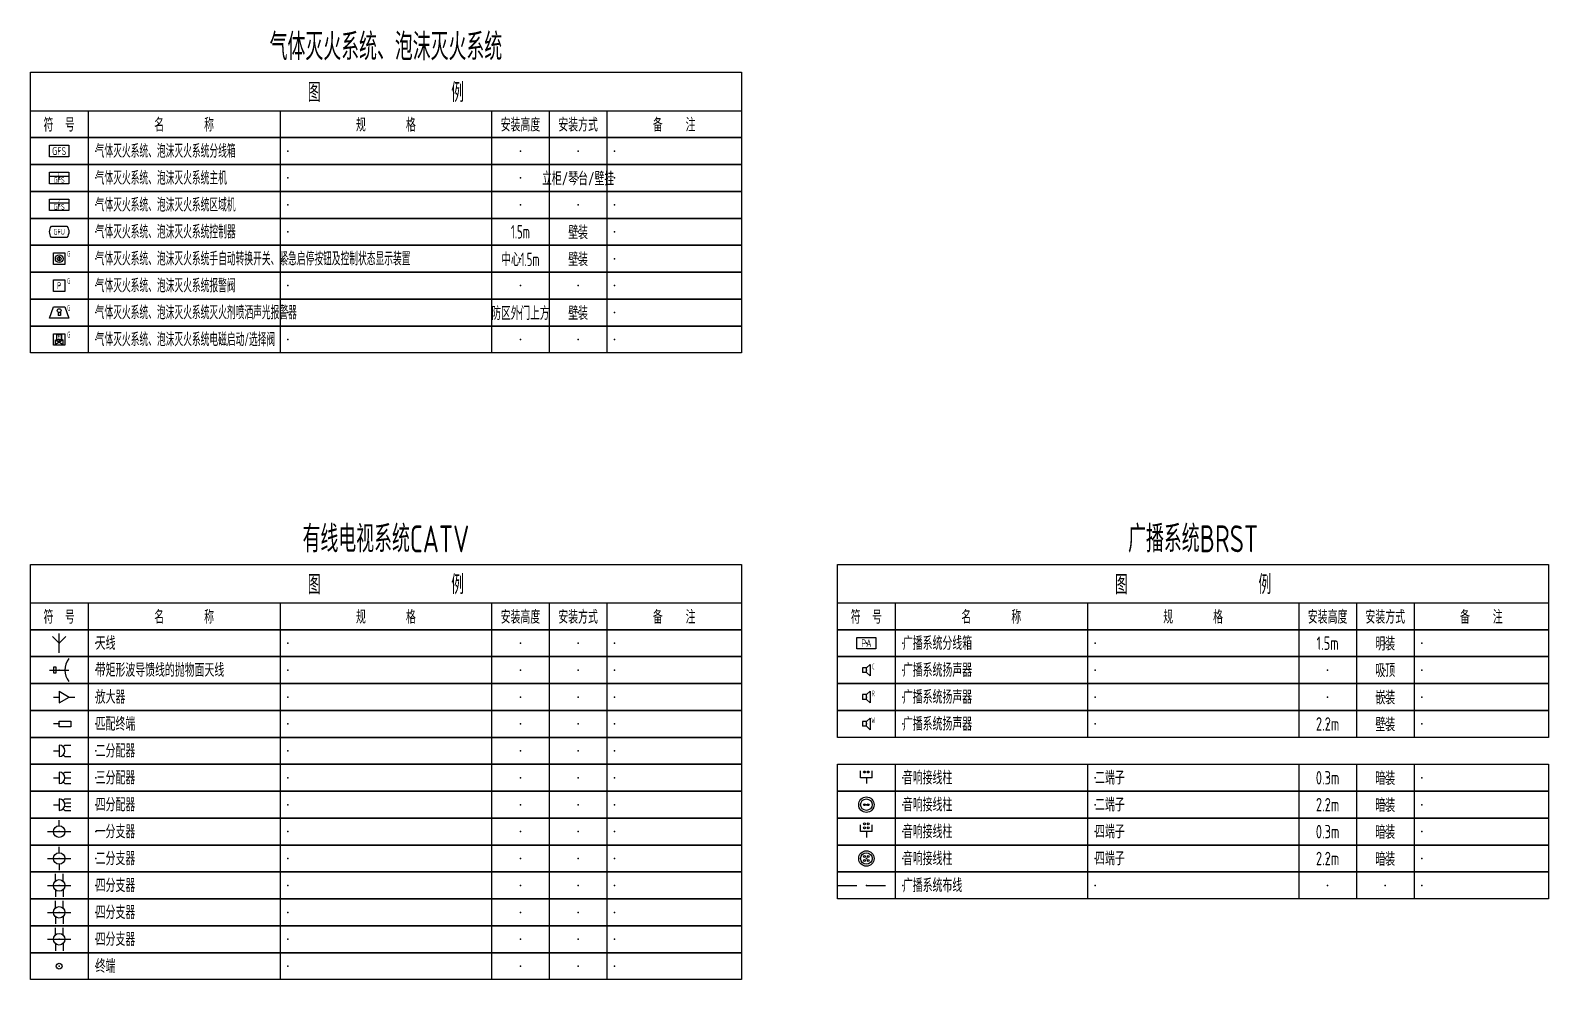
# Model space of a CAD drawing. Header units: millimetres. Extents: x -1582620 to 4754388, y -184455 to 3397362.
# Drawn here: x -608707 to -569207, y 41962 to 66651 of the extents above; entities that cross this region are included whole.
import ezdxf
from ezdxf.enums import TextEntityAlignment as Align

# ---------------------------------------------------------------- set-up
doc = ezdxf.new("R2010")
doc.units = ezdxf.units.MM
doc.header["$LTSCALE"] = 1000
doc.header["$MEASUREMENT"] = 0
doc.linetypes.add('BORDER', pattern=[1.75, 0.5, -0.25, 0.5, -0.25, 0, -0.25])
for name, color, linetype in [('E-BRST-DEVC', 3, 'Continuous'), ('E-BRST-WIRE', 4, 'BORDER'), ('E-CATV-EQPM', 3, 'Continuous'), ('E-FAS-DEVC', 3, 'Continuous'), ('E-IAS-EQPM', 3, 'Continuous'), ('E-UNIV-DIAG', 2, 'Continuous'), ('E-UNIV-EL', 140, 'Continuous'), ('E-UNIV-NOTE', 6, 'Continuous'), ('E-VSCS-DEVC', 3, 'Continuous')]:
    doc.layers.add(name, color=color, linetype=linetype)
doc.styles.add('TH-STYLE3', font='tssdeng.shx', dxfattribs={"width": 0.65, "bigfont": 'tssdchn.shx'})

# ---------------------------------------------------------------- blocks, each defined once
blk = doc.blocks.new('E-BKTS2')
for p, q in [((0, 0), (185, 0)), ((0, -7), (0, 0)), ((185, 0), (185, -7)), ((185, -7), (0, -7))]:
    blk.add_line(p, q)
at = {"linetype": 'Continuous'}
for p, q in [((15, 0), (15, -7)), ((65, 0), (65, -7)), ((120, 0), (120, -7)), ((135, 0), (135, -7)), ((150, 0), (150, -7))]:
    blk.add_line(p, q, dxfattribs=at)
for p in [(7.5, -3.5), (17, -3.5), (67, -3.5), (127.5, -3.5), (142.5, -3.5), (152, -3.5)]:
    blk.add_point(p, dxfattribs=at)
blk = doc.blocks.new('E-BKTS1')
blk.add_line((0, -10), (185, -10))
at = {"linetype": 'Continuous'}
for p, q in [((15, -10), (15, -17)), ((65, -10), (65, -17)), ((120, -10), (120, -17)), ((135, -10), (135, -17)), ((150, -10), (150, -17))]:
    blk.add_line(p, q, dxfattribs=at)
blk.add_lwpolyline([(0, 0), (185, 0), (185, -17), (0, -17)], close=True)
at = {"layer": 'E-UNIV-NOTE', "style": 'TH-STYLE3', "width": 0.7}
for s, height, p in [('图                例', 5, (92.5, -5)), ('安装高度', 3.5, (127.5, -13.5)), ('安装方式', 3.5, (142.5, -13.5))]:
    blk.add_text(s, height=height, dxfattribs=at).set_placement(p, align=Align.MIDDLE)
at = {"layer": 'E-UNIV-NOTE', "linetype": 'Continuous', "style": 'TH-STYLE3', "width": 0.7}
for s, p in [('符  号', (7.5, -13.5)), ('名       称', (40, -13.5)), ('规       格', (92.5, -13.5)), ('备    注', (167.5, -13.5))]:
    blk.add_text(s, height=3.5, dxfattribs=at).set_placement(p, align=Align.MIDDLE)
blk = doc.blocks.new('E-BBT30')
for p, q in [((-1.5, 1.5), (-1.5, 3.3)), ((1.5, 1.5), (-1.5, 1.5)), ((0, 1.5), (0, 0)), ((1.5, 1.5), (1.5, 3.3))]:
    blk.add_line(p, q)
for centre in [(-0.5, 3), (0.5, 3)]:
    blk.add_circle(centre, 0.25)
blk = doc.blocks.new('E-BBT31-1')
for centre, radius in [((0, 0), 2), ((-0.5, 0), 0.25), ((0.5, 0), 0.25)]:
    blk.add_circle(centre, radius)
at = {"layer": 'E-UNIV-EL'}
blk.add_circle((0, 0), 1.5, dxfattribs=at)
blk = doc.blocks.new('E-BBT40')
for p, q in [((-1.5, 1.5), (-1.5, 3.3)), ((1.5, 1.5), (-1.5, 1.5)), ((0, 1.5), (0, 0)), ((1.5, 1.5), (1.5, 3.3))]:
    blk.add_line(p, q)
for centre in [(-0.5, 3.5), (-0.5, 2.5), (0.5, 3.5), (0.5, 2.5)]:
    blk.add_circle(centre, 0.25)
blk = doc.blocks.new('E-BBT41-1')
for centre, radius in [((0, 0), 2), ((-0.5, 0.5), 0.25), ((0.5, 0.5), 0.25), ((-0.5, -0.5), 0.25), ((0.5, -0.5), 0.25)]:
    blk.add_circle(centre, radius)
at = {"layer": 'E-UNIV-EL'}
blk.add_circle((0, 0), 1.5, dxfattribs=at)
blk = doc.blocks.new('E-BBT10-1')
for p, q in [((0, 0.62), (-1, 0.62)), ((-1, 0.62), (-1, -0.62)), ((0, 0.62), (1, 1.5)), ((0, -0.62), (0, 0.62)), ((1, 1.5), (1, -1.5)), ((0, -0.62), (-1, -0.62)), ((0, -0.62), (1, -1.5))]:
    blk.add_line(p, q)
at = {"layer": 'E-UNIV-EL', "style": 'TH-STYLE3', "width": 0.5}
blk.add_attdef('F', text='', height=1.5, dxfattribs=at).set_placement((1.5, 1), align=Align.MIDDLE)
blk = doc.blocks.new('E-BBT10-2')
for p, q in [((0, 0.62), (-1, 0.62)), ((-1, 0.62), (-1, -0.63)), ((0, 0.62), (1, 1.5)), ((0, -0.63), (0, 0.62)), ((1, 1.5), (1, -1.5)), ((0, -0.63), (-1, -0.63)), ((0, -0.63), (1, -1.5))]:
    blk.add_line(p, q)
at = {"layer": 'E-UNIV-EL', "style": 'TH-STYLE3', "width": 0.5}
blk.add_attdef('F', text='', height=1.5, dxfattribs=at).set_placement((1.5, 1), align=Align.MIDDLE)
blk = doc.blocks.new('E-BBT10-3')
for p, q in [((0, 0.62), (-1, 0.62)), ((-1, 0.62), (-1, -0.62)), ((0, 0.62), (1, 1.5)), ((0, -0.62), (0, 0.62)), ((1, 1.5), (1, -1.5)), ((0, -0.62), (-1, -0.62)), ((0, -0.62), (1, -1.5))]:
    blk.add_line(p, q)
at = {"layer": 'E-UNIV-EL', "style": 'TH-STYLE3', "width": 0.5}
blk.add_attdef('F', text='', height=1.5, dxfattribs=at).set_placement((1.5, 1), align=Align.MIDDLE)
blk = doc.blocks.new('E-BBT01')
blk.add_lwpolyline([(-2.5, -1.5), (-2.5, 1.5), (2.5, 1.5), (2.5, -1.5)], close=True)
at = {"layer": 'E-UNIV-EL', "style": 'TH-STYLE3', "width": 0.7}
blk.add_attdef('BOX', text='', height=2, dxfattribs=at).set_placement((0, 0), align=Align.MIDDLE)
blk = doc.blocks.new('E-BCATV011')
for p, q in [((0, 0), (-1.77, 1.77)), ((0, -2.5), (0, 2.5)), ((0, 0), (1.77, 1.77))]:
    blk.add_line(p, q)
blk = doc.blocks.new('E-BCATV012')
blk.add_line((-2.5, 0), (2.5, 0))
blk.add_lwpolyline([(-1.5, -0.75), (-0.75, -0.75), (-0.75, 0.75), (-1.5, 0.75)], close=True)
blk.add_arc((6.5, 0), 5, 143.1301, 216.8699)
blk = doc.blocks.new('E-BCATV021')
for p, q in [((-1.5, 0), (0, 0)), ((0, 1.5), (0, -1.5)), ((0, 1.5), (2.6, 0)), ((0, -1.5), (2.6, 0)), ((2.6, 0), (4.1, 0))]:
    blk.add_line(p, q)
blk = doc.blocks.new('E-BCATV029')
blk.add_line((0, 0), (-1.5, 0))
blk.add_lwpolyline([(0, -0.75), (0, 0.75), (3, 0.75), (3, -0.75)], close=True)
blk = doc.blocks.new('E-BCATV032')
for p, q in [((-1.5, 0), (0, 0)), ((0, 1.5), (0, -1.5)), ((1.06, 1.06), (1.5, 1.5)), ((1.5, 1.5), (3, 1.5)), ((1.06, -1.06), (1.5, -1.5)), ((1.5, -1.5), (3, -1.5))]:
    blk.add_line(p, q)
blk.add_arc((0, 0), 1.5, 270, 90)
blk = doc.blocks.new('E-BCATV033')
for p, q in [((-1.5, 0), (0, 0)), ((0, 1.5), (0, -1.5)), ((1.06, 1.06), (1.5, 1.5)), ((1.5, 1.5), (3, 1.5)), ((1.5, 0), (3, 0)), ((1.06, -1.06), (1.5, -1.5)), ((1.5, -1.5), (3, -1.5))]:
    blk.add_line(p, q)
blk.add_arc((0, 0), 1.5, 270, 90)
blk = doc.blocks.new('E-BCATV034')
for p, q in [((-1.5, 0), (0, 0)), ((0, 1.5), (0, -1.5)), ((1.06, 1.06), (1.5, 1.5)), ((1.45, 0.39), (1.87, 0.5)), ((1.5, 1.5), (3, 1.5)), ((1.87, 0.5), (3, 0.5)), ((1.06, -1.06), (1.5, -1.5)), ((1.45, -0.39), (1.87, -0.5)), ((1.5, -1.5), (3, -1.5)), ((1.87, -0.5), (3, -0.5))]:
    blk.add_line(p, q)
blk.add_arc((0, 0), 1.5, 270, 90)
blk = doc.blocks.new('E-BCATV041')
for p, q in [((-3, 0), (3, 0)), ((0, 1.5), (0, 3))]:
    blk.add_line(p, q)
blk.add_circle((0, 0), 1.5)
blk = doc.blocks.new('E-BCATV042')
for p, q in [((-3, 0), (3, 0)), ((0, 1.5), (0, 3)), ((0, -1.5), (0, -3))]:
    blk.add_line(p, q)
blk.add_circle((0, 0), 1.5)
blk = doc.blocks.new('E-BCATV044')
for p, q in [((-3, 0), (3, 0)), ((-1, 1.12), (-1, 3)), ((1, 1.12), (1, 3)), ((-1, -1.12), (-1, -3)), ((1, -1.12), (1, -3))]:
    blk.add_line(p, q)
blk.add_circle((0, 0), 1.5)
blk = doc.blocks.new('E-BCATV100')
blk.add_circle((0, 0), 0.75)
blk = doc.blocks.new('E-BGFS110')
blk.add_lwpolyline([(-2, 1.5), (2, 1.5, -0.333333), (2, -1.5), (-2, -1.5, -0.333333)], format="xyb", close=True)
at = {"layer": 'E-UNIV-EL', "style": 'TH-STYLE3', "width": 0.7}
blk.add_attdef('F', text='', height=1.5, dxfattribs=at).set_placement((0, 0), align=Align.MIDDLE)
blk = doc.blocks.new('E-BGFS410')
blk.add_lwpolyline([(-1.5, -1.5), (-1.5, 1.5), (1.5, 1.5), (1.5, -1.5)], close=True)
at = {"layer": 'E-UNIV-EL'}
for p, q in [((-0.65, 1.3), (0.65, 1.3)), ((-0.65, 0), (-0.65, 1.3)), ((-0.65, 0), (0.65, 0)), ((0, 0), (0, -0.7)), ((0.65, 0), (0.65, 1.3))]:
    blk.add_line(p, q, dxfattribs=at)
blk.add_lwpolyline([(1, -1.28), (1, -0.12), (-1, -1.28), (-1, -0.12)], close=True, dxfattribs=at)
at = {"layer": 'E-UNIV-EL', "style": 'TH-STYLE3'}
for height, width, p in [(1, 0.7, (0, 0.65)), (1.5, 0.5, (2.5, 1.25))]:
    blk.add_attdef('F', text='', height=height, dxfattribs=dict(at, width=width)).set_placement(p, align=Align.MIDDLE)
blk = doc.blocks.new('E-BGFS220')
blk.add_lwpolyline([(-1.5, -1.5), (-1.5, 1.5), (1.5, 1.5), (1.5, -1.5)], close=True)
at = {"layer": 'E-UNIV-EL', "style": 'TH-STYLE3'}
for height, width, p in [(1.7, 0.7, (0, 0)), (1.5, 0.5, (2.5, 1.25))]:
    blk.add_attdef('F', text='', height=height, dxfattribs=dict(at, width=width)).set_placement(p, align=Align.MIDDLE)
blk = doc.blocks.new('E-BGFS210')
blk.add_lwpolyline([(-1.5, -1.5), (-1.5, 1.5), (1.5, 1.5), (1.5, -1.5)], close=True)
at = {"layer": 'E-UNIV-EL'}
blk.add_line((0, 0.625), (0, -0.625), dxfattribs=at)
for radius in [1, 0.5]:
    blk.add_circle((0, 0), radius, dxfattribs=at)
at = {"layer": 'E-UNIV-EL', "style": 'TH-STYLE3', "width": 0.5}
blk.add_attdef('F', text='', height=1.5, dxfattribs=at).set_placement((2.5, 1.25), align=Align.MIDDLE)
blk = doc.blocks.new('E-BGFS310')
blk.add_lwpolyline([(-2.5, -1.5), (-1.5, 1.5), (1.5, 1.5), (2.5, -1.5)], close=True)
at = {"layer": 'E-UNIV-EL'}
for p, q in [((-0.3, 0.1), (-0.3, -0.8)), ((0.3, 0.1), (0.3, -0.8)), ((0.3, -0.8), (-0.3, -0.8))]:
    blk.add_line(p, q, dxfattribs=at)
blk.add_circle((0, 0.5), 0.5, dxfattribs=at)
at = {"layer": 'E-UNIV-EL', "style": 'TH-STYLE3', "width": 0.5}
blk.add_attdef('F', text='', height=1.5, dxfattribs=at).set_placement((2.5, 1.25), align=Align.MIDDLE)
blk = doc.blocks.new('E-BGFS010')
blk.add_lwpolyline([(-2.5, -1.5), (-2.5, 1.5), (2.5, 1.5), (2.5, -1.5)], close=True)
at = {"layer": 'E-UNIV-EL', "style": 'TH-STYLE3', "width": 0.7}
blk.add_attdef('BOX', text='', height=2, dxfattribs=at).set_placement((0, 0), align=Align.MIDDLE)
blk = doc.blocks.new('E-BGFS020')
blk.add_lwpolyline([(-2.5, -1.5), (-2.5, 1.5), (2.5, 1.5), (2.5, -1.5)], close=True)
at = {"layer": 'E-UNIV-EL'}
blk.add_line((-2.5, 0.5), (2.5, 0.5), dxfattribs=at)
at = {"layer": 'E-UNIV-EL', "style": 'TH-STYLE3', "width": 0.7}
for height, p in [(1.5, (0, -0.5)), (1, (0, 1))]:
    blk.add_attdef('F', text='', height=height, dxfattribs=at).set_placement(p, align=Align.MIDDLE)
blk = doc.blocks.new('E-BGFS021')
blk.add_lwpolyline([(-2.5, -1.5), (-2.5, 1.5), (2.5, 1.5), (2.5, -1.5)], close=True)
at = {"layer": 'E-UNIV-EL'}
blk.add_line((-2.5, 0.5), (2.5, 0.5), dxfattribs=at)
at = {"layer": 'E-UNIV-EL', "style": 'TH-STYLE3', "width": 0.7}
for height, p in [(1.5, (0, -0.5)), (1, (0, 1))]:
    blk.add_attdef('F', text='', height=height, dxfattribs=at).set_placement(p, align=Align.MIDDLE)

msp = doc.modelspace()

# ---------------------------------------------------------------- linework, layer by layer
at = {"layer": 'E-BRST-WIRE'}
msp.add_line((-587706.67, 44411.98), (-586206.67, 44411.98), dxfattribs=at)

# ---------------------------------------------------------------- block references
at = {"layer": 'E-BRST-DEVC'}
ref = msp.add_blockref('E-BBT10-1', (-586956.67, 50011.98), dxfattribs=dict(at, xscale=100, yscale=100, zscale=100))
ref.add_attrib('F', 'C', dxfattribs={"layer": 'E-UNIV-EL', "height": 150, "style": 'TH-STYLE3', "width": 0.5}).set_placement((-586776.67, 50107.22), align=Align.MIDDLE)
ref = msp.add_blockref('E-BBT10-2', (-586956.67, 49311.98), dxfattribs=dict(at, xscale=100, yscale=100, zscale=100))
ref.add_attrib('F', 'R', dxfattribs={"layer": 'E-UNIV-EL', "height": 150, "style": 'TH-STYLE3', "width": 0.5}).set_placement((-586776.67, 49407.22), align=Align.MIDDLE)
ref = msp.add_blockref('E-BBT10-3', (-586956.67, 48611.98), dxfattribs=dict(at, xscale=100, yscale=100, zscale=100))
ref.add_attrib('F', 'W', dxfattribs={"layer": 'E-UNIV-EL', "height": 150, "style": 'TH-STYLE3', "width": 0.5}).set_placement((-586776.67, 48707.22), align=Align.MIDDLE)
at = {"layer": 'E-BRST-DEVC', "xscale": 100, "yscale": 100, "zscale": 100}
for name, p in [('E-BBT30', (-586956.67, 47061.98)), ('E-BBT31-1', (-586956.67, 46511.98)), ('E-BBT40', (-586956.67, 45661.98)), ('E-BBT41-1', (-586956.67, 45111.98))]:
    msp.add_blockref(name, p, dxfattribs=at)
at = {"layer": 'E-CATV-EQPM', "xscale": 100, "yscale": 100, "zscale": 100}
for name, p in [('E-BCATV011', (-607956.67, 50711.98)), ('E-BCATV012', (-607956.67, 50011.98)), ('E-BCATV021', (-607956.67, 49311.98)), ('E-BCATV029', (-607956.67, 48611.98)), ('E-BCATV032', (-607956.67, 47911.98)), ('E-BCATV033', (-607956.67, 47211.98)), ('E-BCATV034', (-607956.67, 46511.98)), ('E-BCATV041', (-607956.67, 45811.98)), ('E-BCATV042', (-607956.67, 45111.98)), ('E-BCATV044', (-607956.67, 44411.98)), ('E-BCATV044', (-607956.67, 43711.98)), ('E-BCATV044', (-607956.67, 43011.98))]:
    msp.add_blockref(name, p, dxfattribs=at)
at = {"layer": 'E-FAS-DEVC', "xscale": 100, "yscale": 100, "zscale": 100}
for name, p, values in [('E-BGFS010', (-607956.67, 63511.98), {'BOX': 'GFS'}), ('E-BGFS110', (-607956.67, 61411.98), {'F': 'GFU'}), ('E-BGFS210', (-607956.67, 60711.98), {'F': 'G'}), ('E-BGFS310', (-607956.67, 59311.98), {'F': 'G'})]:
    msp.add_blockref(name, p, dxfattribs=at).add_auto_attribs(values)
at = {"layer": 'E-FAS-DEVC'}
ref = msp.add_blockref('E-BGFS020', (-607956.67, 62811.98), dxfattribs=dict(at, xscale=100, yscale=100, zscale=100))
ref.add_attrib('F', 'GFS', dxfattribs={"layer": 'E-UNIV-EL', "height": 150, "style": 'TH-STYLE3', "width": 0.7}).set_placement((-607956.67, 62761.98), align=Align.MIDDLE)
ref.add_attrib('F', 'C', dxfattribs={"layer": 'E-UNIV-EL', "height": 100, "style": 'TH-STYLE3', "width": 0.7}).set_placement((-607956.67, 62911.98), align=Align.MIDDLE)
ref = msp.add_blockref('E-BGFS021', (-607956.67, 62111.98), dxfattribs=dict(at, xscale=100, yscale=100, zscale=100))
ref.add_attrib('F', 'Z', dxfattribs={"layer": 'E-UNIV-EL', "height": 100, "style": 'TH-STYLE3', "width": 0.7}).set_placement((-607956.67, 62211.98), align=Align.MIDDLE)
ref.add_attrib('F', 'GFS', dxfattribs={"layer": 'E-UNIV-EL', "height": 150, "style": 'TH-STYLE3', "width": 0.7}).set_placement((-607956.67, 62061.98), align=Align.MIDDLE)
ref = msp.add_blockref('E-BGFS220', (-607956.67, 60011.98), dxfattribs=dict(at, xscale=100, yscale=100, zscale=100))
ref.add_attrib('F', 'G', dxfattribs={"layer": 'E-UNIV-EL', "height": 150, "style": 'TH-STYLE3', "width": 0.5}).set_placement((-607706.67, 60136.98), align=Align.MIDDLE)
ref.add_attrib('F', 'P', dxfattribs={"layer": 'E-UNIV-EL', "height": 170, "style": 'TH-STYLE3', "width": 0.7}).set_placement((-607956.67, 60011.98), align=Align.MIDDLE)
ref = msp.add_blockref('E-BGFS410', (-607956.67, 58611.98), dxfattribs=dict(at, xscale=100, yscale=100, zscale=100))
ref.add_attrib('F', 'M', dxfattribs={"layer": 'E-UNIV-EL', "height": 100, "style": 'TH-STYLE3', "width": 0.7}).set_placement((-607956.67, 58676.98), align=Align.MIDDLE)
ref.add_attrib('F', 'G', dxfattribs={"layer": 'E-UNIV-EL', "height": 150, "style": 'TH-STYLE3', "width": 0.5}).set_placement((-607706.67, 58736.98), align=Align.MIDDLE)
at = {"layer": 'E-IAS-EQPM', "xscale": 100, "yscale": 100, "zscale": 100}
msp.add_blockref('E-BCATV100', (-607956.67, 42311.98), dxfattribs=at)
at = {"layer": 'E-UNIV-DIAG', "xscale": 100, "yscale": 100, "zscale": 100}
for name, p in [('E-BKTS1', (-608706.67, 65561.98)), ('E-BKTS2', (-608706.67, 63861.98)), ('E-BKTS2', (-608706.67, 63161.98)), ('E-BKTS2', (-608706.67, 62461.98)), ('E-BKTS2', (-608706.67, 61761.98)), ('E-BKTS2', (-608706.67, 61061.98)), ('E-BKTS2', (-608706.67, 60361.98)), ('E-BKTS2', (-608706.67, 59661.98)), ('E-BKTS2', (-608706.67, 58961.98)), ('E-BKTS1', (-608706.67, 52761.98)), ('E-BKTS1', (-587706.67, 52761.98)), ('E-BKTS2', (-608706.67, 51061.98)), ('E-BKTS2', (-587706.67, 51061.98)), ('E-BKTS2', (-608706.67, 50361.98)), ('E-BKTS2', (-587706.67, 50361.98)), ('E-BKTS2', (-608706.67, 49661.98)), ('E-BKTS2', (-587706.67, 49661.98)), ('E-BKTS2', (-608706.67, 48961.98)), ('E-BKTS2', (-587706.67, 48961.98)), ('E-BKTS2', (-608706.67, 48261.98)), ('E-BKTS2', (-608706.67, 47561.98)), ('E-BKTS2', (-587706.67, 47561.98)), ('E-BKTS2', (-608706.67, 46861.98)), ('E-BKTS2', (-587706.67, 46861.98)), ('E-BKTS2', (-608706.67, 46161.98)), ('E-BKTS2', (-587706.67, 46161.98)), ('E-BKTS2', (-608706.67, 45461.98)), ('E-BKTS2', (-587706.67, 45461.98)), ('E-BKTS2', (-608706.67, 44761.98)), ('E-BKTS2', (-587706.67, 44761.98)), ('E-BKTS2', (-608706.67, 44061.98)), ('E-BKTS2', (-608706.67, 43361.98)), ('E-BKTS2', (-608706.67, 42661.98))]:
    msp.add_blockref(name, p, dxfattribs=at)
at = {"layer": 'E-VSCS-DEVC', "xscale": 100, "yscale": 100, "zscale": 100}
msp.add_blockref('E-BBT01', (-586956.67, 50711.98), dxfattribs=at).add_auto_attribs({'BOX': 'PA'})

# ---------------------------------------------------------------- texts
at = {"layer": 'E-UNIV-NOTE', "style": 'TH-STYLE3', "width": 0.7}
for s, height, p in [('气体灭火系统、泡沫灭火系统', 700, (-599456.67, 66261.98)), ('立柜/琴台/壁挂', 350, (-594456.67, 62811.98)), ('壁装', 350, (-594456.67, 61411.98)), ('壁装', 350, (-594456.67, 60711.98)), ('壁装', 350, (-594456.67, 59311.98)), ('有线电视系统CATV', 700, (-599456.67, 53461.98)), ('广播系统BRST', 700, (-578456.67, 53461.98)), ('1.5m', 350, (-574956.67, 50711.98)), ('明装', 350, (-573456.67, 50711.98)), ('吸顶', 350, (-573456.67, 50011.98)), ('嵌装', 350, (-573456.67, 49311.98)), ('暗装', 350, (-573456.67, 47211.98)), ('0.3m', 350, (-574956.67, 47211.98)), ('2.2m', 350, (-574956.67, 46511.98)), ('暗装', 350, (-573456.67, 46511.98)), ('0.3m', 350, (-574956.67, 45811.98)), ('暗装', 350, (-573456.67, 45811.98)), ('2.2m', 350, (-574956.67, 45111.98)), ('暗装', 350, (-573456.67, 45111.98))]:
    msp.add_text(s, height=height, dxfattribs=at).set_placement(p, align=Align.MIDDLE)
at = {"layer": 'E-UNIV-NOTE', "style": 'TH-STYLE3'}
for s, width, p in [('气体灭火系统、泡沫灭火系统分线箱', 0.5, (-607006.67, 63511.98)), ('气体灭火系统、泡沫灭火系统主机', 0.5, (-607006.67, 62811.98)), ('气体灭火系统、泡沫灭火系统区域机', 0.5, (-607006.67, 62111.98)), ('气体灭火系统、泡沫灭火系统控制器', 0.5, (-607006.67, 61411.98)), ('气体灭火系统、泡沫灭火系统手自动转换开关、紧急启停按钮及控制状态显示装置', 0.5, (-607006.67, 60711.98)), ('气体灭火系统、泡沫灭火系统报警阀', 0.5, (-607006.67, 60011.98)), ('气体灭火系统、泡沫灭火系统灭火剂喷洒声光报警器', 0.5, (-607006.67, 59311.98)), ('气体灭火系统、泡沫灭火系统电磁启动/选择阀', 0.5, (-607006.67, 58611.98)), ('广播系统扬声器', 0.7, (-586006.67, 50011.98)), ('广播系统扬声器', 0.7, (-586006.67, 49311.98)), ('广播系统扬声器', 0.7, (-586006.67, 48611.98)), ('音响接线柱', 0.7, (-586006.67, 47211.98)), ('二端子', 0.7, (-581006.67, 47211.98)), ('音响接线柱', 0.7, (-586006.67, 46511.98)), ('二端子', 0.7, (-581006.67, 46511.98)), ('音响接线柱', 0.7, (-586006.67, 45811.98)), ('四端子', 0.7, (-581006.67, 45811.98)), ('音响接线柱', 0.7, (-586006.67, 45111.98)), ('四端子', 0.7, (-581006.67, 45111.98))]:
    msp.add_text(s, height=350, dxfattribs=dict(at, width=width)).set_placement(p, align=Align.MIDDLE_LEFT)
at = {"layer": 'E-UNIV-NOTE', "linetype": 'Continuous', "style": 'TH-STYLE3'}
for s, width, p in [('1.5m', 0.6, (-595956.67, 61411.98)), ('中心1.5m', 0.6, (-595956.67, 60711.98)), ('防区外门上方', 0.6, (-595956.67, 59311.98)), ('2.2m', 0.7, (-574956.67, 48611.98)), ('壁装', 0.7, (-573456.67, 48611.98))]:
    msp.add_text(s, height=350, dxfattribs=dict(at, width=width)).set_placement(p, align=Align.MIDDLE)
at = {"layer": 'E-UNIV-NOTE', "linetype": 'Continuous', "style": 'TH-STYLE3', "width": 0.7}
for s, p in [('天线', (-607006.67, 50711.98)), ('广播系统分线箱', (-586006.67, 50711.98)), ('带矩形波导馈线的抛物面天线', (-607006.67, 50011.98)), ('放大器', (-607006.67, 49311.98)), ('匹配终端', (-607006.67, 48611.98)), ('二分配器', (-607006.67, 47911.98)), ('三分配器', (-607006.67, 47211.98)), ('四分配器', (-607006.67, 46511.98)), ('一分支器', (-607006.67, 45811.98)), ('二分支器', (-607006.67, 45111.98)), ('四分支器', (-607006.67, 44411.98)), ('广播系统布线', (-586006.67, 44411.98)), ('四分支器', (-607006.67, 43711.98)), ('四分支器', (-607006.67, 43011.98)), ('终端', (-607006.67, 42311.98))]:
    msp.add_text(s, height=350, dxfattribs=at).set_placement(p, align=Align.MIDDLE_LEFT)

doc.saveas('drawing.dxf')
